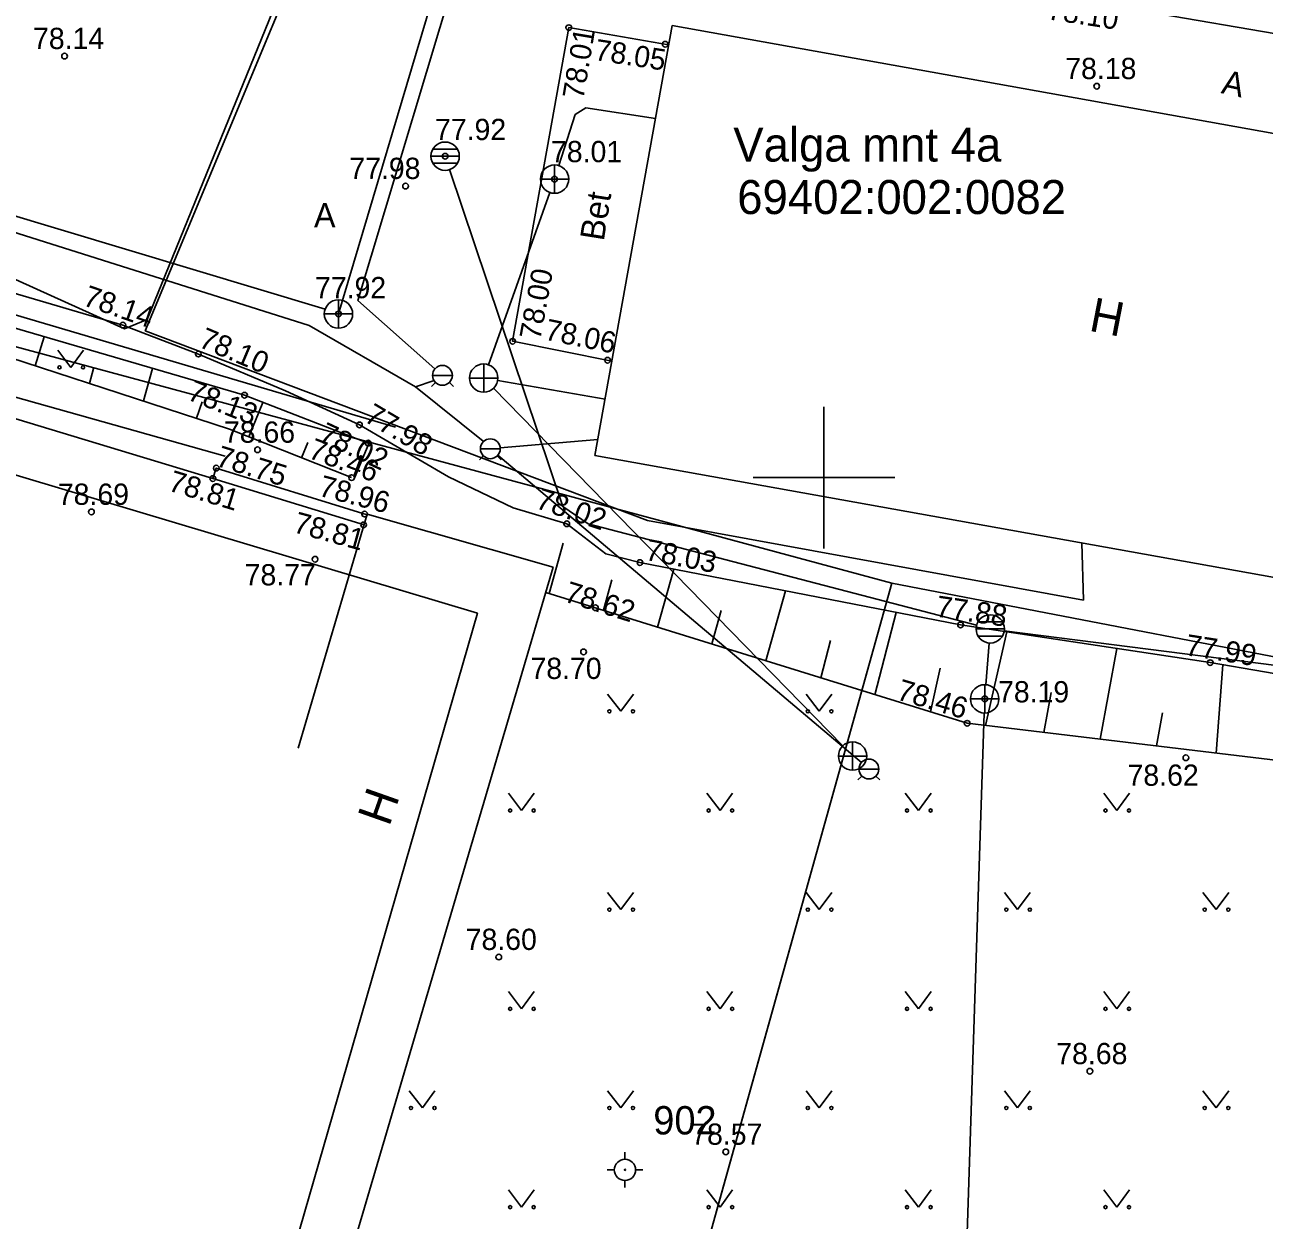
# Model space of a CAD drawing. Extents: x 632380 to 632665, y 6446648 to 6446852.
# Drawn here: x 632421.81 to 632465.53, y 6446723.79 to 6446765.98 of the extents above; entities that cross this region are included whole.
import ezdxf

# ---------------------------------------------------------------- set-up
doc = ezdxf.new("R2010")
doc.units = 0
for name, color, linetype in [('ALUSVORK', 7, 'Continuous'), ('HALJASTUS', 7, 'Continuous'), ('HOONE', 7, 'Continuous'), ('KKAEV', 7, 'Continuous'), ('KORGUS', 7, 'Continuous'), ('KTRASS', 7, 'Continuous'), ('MOOTPIIR', 7, 'Continuous'), ('MPKAABEL', 7, 'Continuous'), ('PIIR', 7, 'Continuous'), ('PUU', 7, 'Continuous'), ('RELJEEF', 7, 'Continuous'), ('SKKAEV', 7, 'Continuous'), ('SKTRASS', 7, 'Continuous'), ('TEE', 7, 'Continuous'), ('VKAEV', 7, 'Continuous'), ('VORK', 7, 'Continuous'), ('VTRASS', 7, 'Continuous')]:
    doc.layers.add(name, color=color, linetype=linetype)

msp = doc.modelspace()

# ---------------------------------------------------------------- linework, layer by layer
at = {"layer": 'ALUSVORK'}
for p, q in [((632442.979, 6446725.946), (632442.979, 6446726.196)), ((632442.604, 6446725.571), (632442.354, 6446725.571)), ((632443.354, 6446725.571), (632443.604, 6446725.571)), ((632442.979, 6446725.196), (632442.979, 6446724.946))]:
    msp.add_line(p, q, dxfattribs=at)
for radius in [0.375, 0.022]:
    msp.add_circle((632442.979, 6446725.571), radius, dxfattribs=at)
at = {"layer": 'HALJASTUS'}
for p, q in [((632422.972, 6446754.499), (632423.435, 6446753.892)), ((632423.435, 6446753.892), (632423.881, 6446754.499)), ((632442.369, 6446742.362), (632442.832, 6446741.755)), ((632442.832, 6446741.755), (632443.278, 6446742.362)), ((632449.369, 6446742.362), (632449.832, 6446741.755)), ((632449.832, 6446741.755), (632450.278, 6446742.362)), ((632438.869, 6446738.862), (632439.332, 6446738.255)), ((632439.332, 6446738.255), (632439.778, 6446738.862)), ((632445.869, 6446738.862), (632446.332, 6446738.255)), ((632446.332, 6446738.255), (632446.778, 6446738.862)), ((632452.869, 6446738.862), (632453.332, 6446738.255)), ((632453.332, 6446738.255), (632453.778, 6446738.862)), ((632459.869, 6446738.862), (632460.332, 6446738.255)), ((632460.332, 6446738.255), (632460.778, 6446738.862)), ((632442.369, 6446735.362), (632442.832, 6446734.755)), ((632442.832, 6446734.755), (632443.278, 6446735.362)), ((632449.369, 6446735.362), (632449.832, 6446734.755)), ((632449.832, 6446734.755), (632450.278, 6446735.362)), ((632456.369, 6446735.362), (632456.832, 6446734.755)), ((632456.832, 6446734.755), (632457.278, 6446735.362)), ((632463.369, 6446735.362), (632463.832, 6446734.755)), ((632463.832, 6446734.755), (632464.278, 6446735.362)), ((632438.869, 6446731.862), (632439.332, 6446731.255)), ((632439.332, 6446731.255), (632439.778, 6446731.862)), ((632445.869, 6446731.862), (632446.332, 6446731.255)), ((632446.332, 6446731.255), (632446.778, 6446731.862)), ((632452.869, 6446731.862), (632453.332, 6446731.255)), ((632453.332, 6446731.255), (632453.778, 6446731.862)), ((632459.869, 6446731.862), (632460.332, 6446731.255)), ((632460.332, 6446731.255), (632460.778, 6446731.862)), ((632435.369, 6446728.362), (632435.832, 6446727.755)), ((632435.832, 6446727.755), (632436.278, 6446728.362)), ((632442.369, 6446728.362), (632442.832, 6446727.755)), ((632442.832, 6446727.755), (632443.278, 6446728.362)), ((632449.369, 6446728.362), (632449.832, 6446727.755)), ((632449.832, 6446727.755), (632450.278, 6446728.362)), ((632456.369, 6446728.362), (632456.832, 6446727.755)), ((632456.832, 6446727.755), (632457.278, 6446728.362)), ((632463.369, 6446728.362), (632463.832, 6446727.755)), ((632463.832, 6446727.755), (632464.278, 6446728.362)), ((632438.869, 6446724.862), (632439.332, 6446724.255)), ((632439.332, 6446724.255), (632439.778, 6446724.862)), ((632445.869, 6446724.862), (632446.332, 6446724.255)), ((632446.332, 6446724.255), (632446.778, 6446724.862)), ((632452.869, 6446724.862), (632453.332, 6446724.255)), ((632453.332, 6446724.255), (632453.778, 6446724.862)), ((632459.869, 6446724.862), (632460.332, 6446724.255)), ((632460.332, 6446724.255), (632460.778, 6446724.862))]:
    msp.add_line(p, q, dxfattribs=at)
for centre in [(632423.034, 6446753.892), (632423.863, 6446753.892), (632442.431, 6446741.755), (632443.26, 6446741.755), (632449.431, 6446741.755), (632450.26, 6446741.755), (632438.931, 6446738.255), (632439.76, 6446738.255), (632445.931, 6446738.255), (632446.76, 6446738.255), (632452.931, 6446738.255), (632453.76, 6446738.255), (632459.931, 6446738.255), (632460.76, 6446738.255), (632442.431, 6446734.755), (632443.26, 6446734.755), (632449.431, 6446734.755), (632450.26, 6446734.755), (632456.431, 6446734.755), (632457.26, 6446734.755), (632463.431, 6446734.755), (632464.26, 6446734.755), (632438.931, 6446731.255), (632439.76, 6446731.255), (632445.931, 6446731.255), (632446.76, 6446731.255), (632452.931, 6446731.255), (632453.76, 6446731.255), (632459.931, 6446731.255), (632460.76, 6446731.255), (632435.431, 6446727.755), (632436.26, 6446727.755), (632442.431, 6446727.755), (632443.26, 6446727.755), (632449.431, 6446727.755), (632450.26, 6446727.755), (632456.431, 6446727.755), (632457.26, 6446727.755), (632463.431, 6446727.755), (632464.26, 6446727.755), (632438.931, 6446724.255), (632439.76, 6446724.255), (632445.931, 6446724.255), (632446.76, 6446724.255), (632452.931, 6446724.255), (632453.76, 6446724.255), (632459.931, 6446724.255), (632460.76, 6446724.255)]:
    msp.add_circle(centre, 0.055, dxfattribs=at)
at = {"layer": 'HOONE'}
msp.add_line((632433.889, 6446748.717), (632440.448, 6446746.836), dxfattribs=at)
for points in [[(632441.921, 6446750.779), (632444.643, 6446765.963)], [(632444.643, 6446765.963), (632474.58, 6446760.583), (632471.85, 6446745.407)], [(632441.921, 6446750.779), (632471.85, 6446745.407)], [(632433.889, 6446748.717), (632431.454, 6446740.456)], [(632440.448, 6446746.836), (632433.518, 6446723.321)]]:
    msp.add_lwpolyline(points, dxfattribs=at)
at = {"layer": 'KKAEV'}
for p, q in [((632440.497, 6446760.036), (632440.497, 6446761.036)), ((632439.997, 6446760.536), (632440.997, 6446760.536)), ((632432.873, 6446755.278), (632432.873, 6446756.278)), ((632432.373, 6446755.778), (632433.373, 6446755.778)), ((632437.997, 6446753.015), (632437.997, 6446754.015)), ((632437.497, 6446753.515), (632438.497, 6446753.515)), ((632451.009, 6446739.675), (632451.009, 6446740.675)), ((632450.509, 6446740.175), (632451.509, 6446740.175))]:
    msp.add_line(p, q, dxfattribs=at)
for centre in [(632440.497, 6446760.536), (632432.873, 6446755.778), (632437.997, 6446753.515), (632451.009, 6446740.175)]:
    msp.add_circle(centre, 0.5, dxfattribs=at)
at = {"layer": 'KORGUS'}
for centre in [(632440.999, 6446765.882), (632444.401, 6446765.296), (632423.213, 6446764.877), (632459.62, 6446763.816), (632436.636, 6446761.346), (632440.497, 6446760.536), (632435.241, 6446760.291), (632432.873, 6446755.778), (632425.267, 6446755.385), (632439.017, 6446754.812), (632427.931, 6446754.364), (632442.368, 6446754.143), (632429.559, 6446752.911), (632433.614, 6446751.863), (632433.918, 6446751.218), (632430.021, 6446750.983), (632428.564, 6446750.339), (632428.445, 6446749.967), (632433.338, 6446750), (632424.159, 6446748.791), (632433.796, 6446748.716), (632433.761, 6446748.334), (632440.928, 6446748.373), (632432.046, 6446747.121), (632443.509, 6446747.004), (632441.937, 6446745.408), (632454.816, 6446744.805), (632441.52, 6446743.853), (632463.623, 6446743.472), (632455.67, 6446742.193), (632455.05, 6446741.33), (632462.767, 6446740.116), (632438.529, 6446733.082), (632459.378, 6446729.051), (632446.536, 6446726.207)]:
    msp.add_circle(centre, 0.1, dxfattribs=at)
at = {"layer": 'KTRASS'}
msp.add_line((632432.404, 6446755.951), (632411.366, 6446762.258), dxfattribs=at)
for points in [[(632432.873, 6446755.778), (632436.84, 6446769.095), (632440.185, 6446773.447), (632444.679, 6446774.819), (632450.861, 6446779.225), (632484.782, 6446791.84), (632488.571, 6446798.534), (632489.867, 6446801.238), (632491.724, 6446806.998), (632492.912, 6446811.632)], [(632444.055, 6446762.68), (632441.598, 6446763.049), (632441.22, 6446762.814), (632440.649, 6446761.012)], [(632440.331, 6446760.064), (632438.165, 6446753.986)], [(632438.346, 6446753.157), (632450.659, 6446740.533)], [(632438.49, 6446753.429), (632442.277, 6446752.767)]]:
    msp.add_lwpolyline(points, dxfattribs=at)
at = {"layer": 'MOOTPIIR'}
msp.add_lwpolyline([(632442.965, 6446822.552), (632404.111, 6446797.026), (632392.407, 6446758.799), (632437.773, 6446745.213), (632424.036, 6446697.559), (632443.409, 6446684.087), (632546.182, 6446674.886), (632556.93, 6446702.621), (632588.264, 6446779.497), (632442.965, 6446822.552)], close=True, dxfattribs=at)
at = {"layer": 'MPKAABEL'}
for points in [[(632407.466, 6446786.275), (632410.49, 6446785.19), (632411.04, 6446785.03), (632430.5, 6446779.55), (632430.93, 6446778.91), (632431.23, 6446775.12), (632432.59, 6446771.89), (632432.72, 6446771.8), (632432.64, 6446771.59), (632426.12, 6446755.58), (632425.33, 6446755.25), (632416.89, 6446759.06), (632404.77, 6446762.2), (632396.76, 6446762.79), (632396.37, 6446762.8), (632395.63, 6446762.6), (632395.45, 6446762.47), (632395.4, 6446762.29), (632395.63, 6446761.596), (632395.999, 6446759.223)], [(632435.007, 6446776.65), (632426.059, 6446755.18)], [(632395.84, 6446762.175), (632396.31, 6446762.55), (632418.67, 6446756.57), (632434.89, 6446751.78)], [(632426.059, 6446755.18), (632443.772, 6446748.49)], [(632443.772, 6446748.49), (632459.149, 6446745.681), (632459.093, 6446747.697)]]:
    msp.add_lwpolyline(points, dxfattribs=at)
at = {"layer": 'PIIR'}
for points in [[(632388.573, 6446761.538), (632396.121, 6446761.371), (632414.339, 6446756.546), (632452.394, 6446746.277), (632440.603, 6446704.006), (632438.318, 6446695.773), (632395.324, 6446703.026)], [(632446.19, 6446724.036), (632452.394, 6446746.277), (632471.195, 6446742.658), (632479.458, 6446743.397)]]:
    msp.add_lwpolyline(points, dxfattribs=at)
at = {"layer": 'PUU'}
msp.add_lwpolyline([(632428.873, 6446750.758), (632417.088, 6446754.075)], dxfattribs=at)
at = {"layer": 'RELJEEF'}
for p, q in [((632422.176, 6446753.951), (632422.491, 6446754.974)), ((632424.088, 6446753.328), (632424.236, 6446753.848)), ((632425.991, 6446752.708), (632426.319, 6446753.857)), ((632427.866, 6446752.096), (632428.061, 6446752.681)), ((632429.713, 6446751.445), (632430.21, 6446752.658)), ((632431.571, 6446750.704), (632431.791, 6446751.241)), ((632433.429, 6446749.964), (632433.94, 6446751.21)), ((632440.308, 6446745.915), (632440.802, 6446747.687)), ((632444.129, 6446744.726), (632444.7, 6446746.772)), ((632442.219, 6446745.32), (632442.517, 6446746.391)), ((632447.951, 6446743.538), (632448.638, 6446746.006)), ((632446.04, 6446744.132), (632446.37, 6446745.317)), ((632451.798, 6446742.341), (632452.548, 6446745.246)), ((632449.886, 6446742.936), (632450.226, 6446744.253)), ((632455.695, 6446741.253), (632456.447, 6446744.558)), ((632459.742, 6446740.769), (632460.329, 6446743.971)), ((632463.835, 6446740.279), (632464.067, 6446743.396)), ((632453.754, 6446741.733), (632454.104, 6446743.272)), ((632457.752, 6446741.007), (632458.01, 6446742.416)), ((632461.731, 6446740.531), (632461.945, 6446741.695))]:
    msp.add_line(p, q, dxfattribs=at)
for points in [[(632433.918, 6446751.218), (632429.559, 6446752.911), (632419.527, 6446755.839), (632415.099, 6446757.457), (632412.819, 6446758.058), (632405.037, 6446759.753), (632400.957, 6446760.523), (632399.287, 6446760.678), (632398, 6446760.436), (632396.899, 6446759.304), (632396.047, 6446755.753)], [(632433.338, 6446750), (632429.033, 6446751.716), (632418.5, 6446755.149), (632413.266, 6446756.756), (632412.514, 6446756.96), (632407.673, 6446758.132), (632403.287, 6446759.285), (632401.076, 6446759.743), (632399.51, 6446759.616), (632398.755, 6446758.787), (632397.662, 6446755.138)], [(632440.188, 6446745.952), (632455.05, 6446741.33), (632466.316, 6446739.982), (632475.429, 6446739.556), (632475.899, 6446739.534)]]:
    msp.add_lwpolyline(points, dxfattribs=at)
at = {"layer": 'SKKAEV'}
for p, q in [((632436.136, 6446761.346), (632437.136, 6446761.346)), ((632437.066, 6446761.596), (632436.206, 6446761.596)), ((632437.066, 6446761.096), (632436.206, 6446761.096)), ((632456.295, 6446744.912), (632455.435, 6446744.912)), ((632455.365, 6446744.662), (632456.365, 6446744.662)), ((632456.295, 6446744.412), (632455.435, 6446744.412)), ((632455.67, 6446741.693), (632455.67, 6446742.693)), ((632455.17, 6446742.193), (632456.17, 6446742.193))]:
    msp.add_line(p, q, dxfattribs=at)
for centre in [(632436.636, 6446761.346), (632455.865, 6446744.662), (632455.67, 6446742.193)]:
    msp.add_circle(centre, 0.5, dxfattribs=at)
at = {"layer": 'SKTRASS'}
for points in [[(632455.381, 6446744.789), (632441.682, 6446748.373), (632440.782, 6446748.987), (632436.795, 6446760.872)], [(632456.361, 6446744.599), (632472.336, 6446742.562), (632474.363, 6446743.528), (632479.813, 6446752.634)], [(632455.709, 6446742.691), (632455.826, 6446744.164)], [(632454.415, 6446703.898), (632455.654, 6446741.693)]]:
    msp.add_lwpolyline(points, dxfattribs=at)
at = {"layer": 'TEE'}
for points in [[(632477.956, 6446759.325), (632478.264, 6446760.367), (632488.931, 6446758.629), (632489.327, 6446761.691), (632479.146, 6446763.396), (632468.63, 6446765.208), (632459.142, 6446766.827), (632448.698, 6446768.956), (632443.614, 6446770.301), (632436.863, 6446772.41), (632427.454, 6446774.961), (632417.721, 6446777.537)], [(632444.52, 6446765.276), (632440.999, 6446765.882), (632439.017, 6446754.812), (632442.519, 6446754.113)], [(632442.301, 6446747.309), (632440.928, 6446748.373), (632439.039, 6446748.938), (632436.752, 6446750.029), (632433.614, 6446751.863), (632431.003, 6446753.066), (632427.931, 6446754.364), (632425.267, 6446755.385), (632417.023, 6446757.805), (632416.843, 6446757.295), (632415.141, 6446757.644)], [(632413.207, 6446754.523), (632415.108, 6446754.042), (632416.189, 6446754.093), (632416.973, 6446753.444), (632428.445, 6446749.967)], [(632433.775, 6446748.33), (632428.445, 6446749.967), (632428.564, 6446750.339), (632433.881, 6446748.69)], [(632442.301, 6446747.309), (632443.509, 6446747.004), (632454.816, 6446744.805), (632463.623, 6446743.472), (632471.293, 6446742.162), (632473.061, 6446742.09), (632474.938, 6446742.267), (632476.75, 6446742.714), (632475.752, 6446745.717), (632474.301, 6446745.305), (632472.034, 6446745.2), (632471.728, 6446745.429)]]:
    msp.add_lwpolyline(points, dxfattribs=at)
at = {"layer": 'VKAEV'}
for p, q in [((632436.19, 6446753.61), (632436.89, 6446753.61)), ((632436.293, 6446753.363), (632436.153, 6446753.223)), ((632436.787, 6446753.363), (632436.927, 6446753.223)), ((632437.88, 6446751.02), (632438.58, 6446751.02)), ((632437.983, 6446750.773), (632437.843, 6446750.633)), ((632438.477, 6446750.773), (632438.617, 6446750.633)), ((632455.17, 6446742.193), (632456.17, 6446742.193)), ((632451.336, 6446739.47), (632451.197, 6446739.33)), ((632451.234, 6446739.718), (632451.934, 6446739.718)), ((632451.831, 6446739.47), (632451.971, 6446739.33))]:
    msp.add_line(p, q, dxfattribs=at)
for centre, radius in [((632436.54, 6446753.61), 0.35), ((632438.23, 6446751.02), 0.35), ((632455.67, 6446742.193), 0.5), ((632451.584, 6446739.718), 0.35)]:
    msp.add_circle(centre, radius, dxfattribs=at)
at = {"layer": 'VORK'}
for p, q in [((632450, 6446752.5), (632450, 6446747.5)), ((632447.5, 6446750), (632452.5, 6446750))]:
    msp.add_line(p, q, dxfattribs=at)
at = {"layer": 'VTRASS'}
for points in [[(632493.401, 6446811.507), (632492.149, 6446806.756), (632490.418, 6446801.158), (632489.083, 6446798.427), (632485.269, 6446791.576), (632451.224, 6446778.955), (632445.07, 6446774.523), (632440.52, 6446773.025), (632437.428, 6446769.134), (632433.559, 6446756.258), (632436.278, 6446753.842)], [(632410.885, 6446761.995), (632431.844, 6446755.375), (632435.589, 6446753.203), (632436.218, 6446753.423)], [(632435.589, 6446753.203), (632437.977, 6446751.288)], [(632438.579, 6446751.05), (632442.022, 6446751.345)], [(632451.323, 6446739.951), (632438.497, 6446750.794)]]:
    msp.add_lwpolyline(points, dxfattribs=at)

# ---------------------------------------------------------------- texts
at = {"layer": 'ALUSVORK'}
msp.add_text('902', height=1, dxfattribs=at).set_placement((632443.979, 6446726.821))
at = {"layer": 'HOONE'}
for rotation, p in [(349.029, (632459.311, 6446755.193)), (70.589, (632434.66, 6446737.658))]:
    msp.add_text('H', height=1.2, rotation=rotation, dxfattribs=at).set_placement(p)
at = {"layer": 'KORGUS'}
for s, rotation, p in [('78.10', 351.3378, (632457.849, 6446766.182)), ('78.01', 80.3614, (632441.509, 6446763.323)), ('78.05', 351.2441, (632441.878, 6446764.744)), ('78.00', 79.4759, (632439.989, 6446754.83)), ('78.14', 340.9059, (632423.818, 6446756.098)), ('78.10', 337.0805, (632427.9, 6446754.633)), ('78.06', 348.4702, (632440.115, 6446754.878)), ('78.13', 338.2148, (632427.495, 6446752.773)), ('77.98', 329.438, (632433.736, 6446752.015)), ('78.02', 334.9474, (632432.124, 6446751.302)), ('78.46', 339.4343, (632431.768, 6446750.711)), ('78.75', 342.7528, (632428.51, 6446750.429)), ('78.81', 342.9994, (632426.828, 6446749.557)), ('78.96', 345.2613, (632432.135, 6446749.372)), ('78.02', 341.189, (632439.789, 6446748.94)), ('78.81', 344.7127, (632431.24, 6446748.085)), ('78.03', 349.1262, (632443.664, 6446747.105)), ('78.62', 342.5327, (632440.792, 6446745.642)), ('77.88', 351.6553, (632453.916, 6446745.101)), ('77.99', 350.9679, (632462.713, 6446743.739)), ('78.46', 343.5697, (632452.523, 6446742.185))]:
    msp.add_text(s, height=0.75, rotation=rotation, dxfattribs=at).set_placement(p)
for s, p in [('78.14', (632422.099, 6446765.127)), ('78.18', (632458.511, 6446764.066)), ('77.92', (632436.279, 6446761.914)), ('78.01', (632440.371, 6446761.134)), ('77.98', (632433.256, 6446760.541)), ('77.92', (632432.046, 6446756.333)), ('78.66', (632428.834, 6446751.233)), ('78.69', (632422.975, 6446749.041)), ('78.77', (632429.564, 6446746.198)), ('78.70', (632439.647, 6446742.895)), ('78.19', (632456.14, 6446742.069)), ('78.62', (632460.708, 6446739.126)), ('78.60', (632437.361, 6446733.332)), ('78.68', (632458.194, 6446729.301)), ('78.57', (632445.317, 6446726.457))]:
    msp.add_text(s, height=0.75, dxfattribs=at).set_placement(p)
at = {"layer": 'PIIR'}
for s, p in [('Valga mnt 4a', (632446.8, 6446761.155)), ('69402:002:0082', (632446.94, 6446759.304))]:
    msp.add_text(s, height=1.2, dxfattribs=at).set_placement(p)
at = {"layer": 'TEE'}
for s, rotation, p in [('A', 347.631, (632463.982, 6446763.575)), ('Bet', 80.9301, (632442.23, 6446758.326))]:
    msp.add_text(s, height=0.85, rotation=rotation, dxfattribs=at).set_placement(p)
msp.add_text('A', height=0.85, dxfattribs=at).set_placement((632432.011, 6446758.839))

doc.saveas('drawing.dxf')
